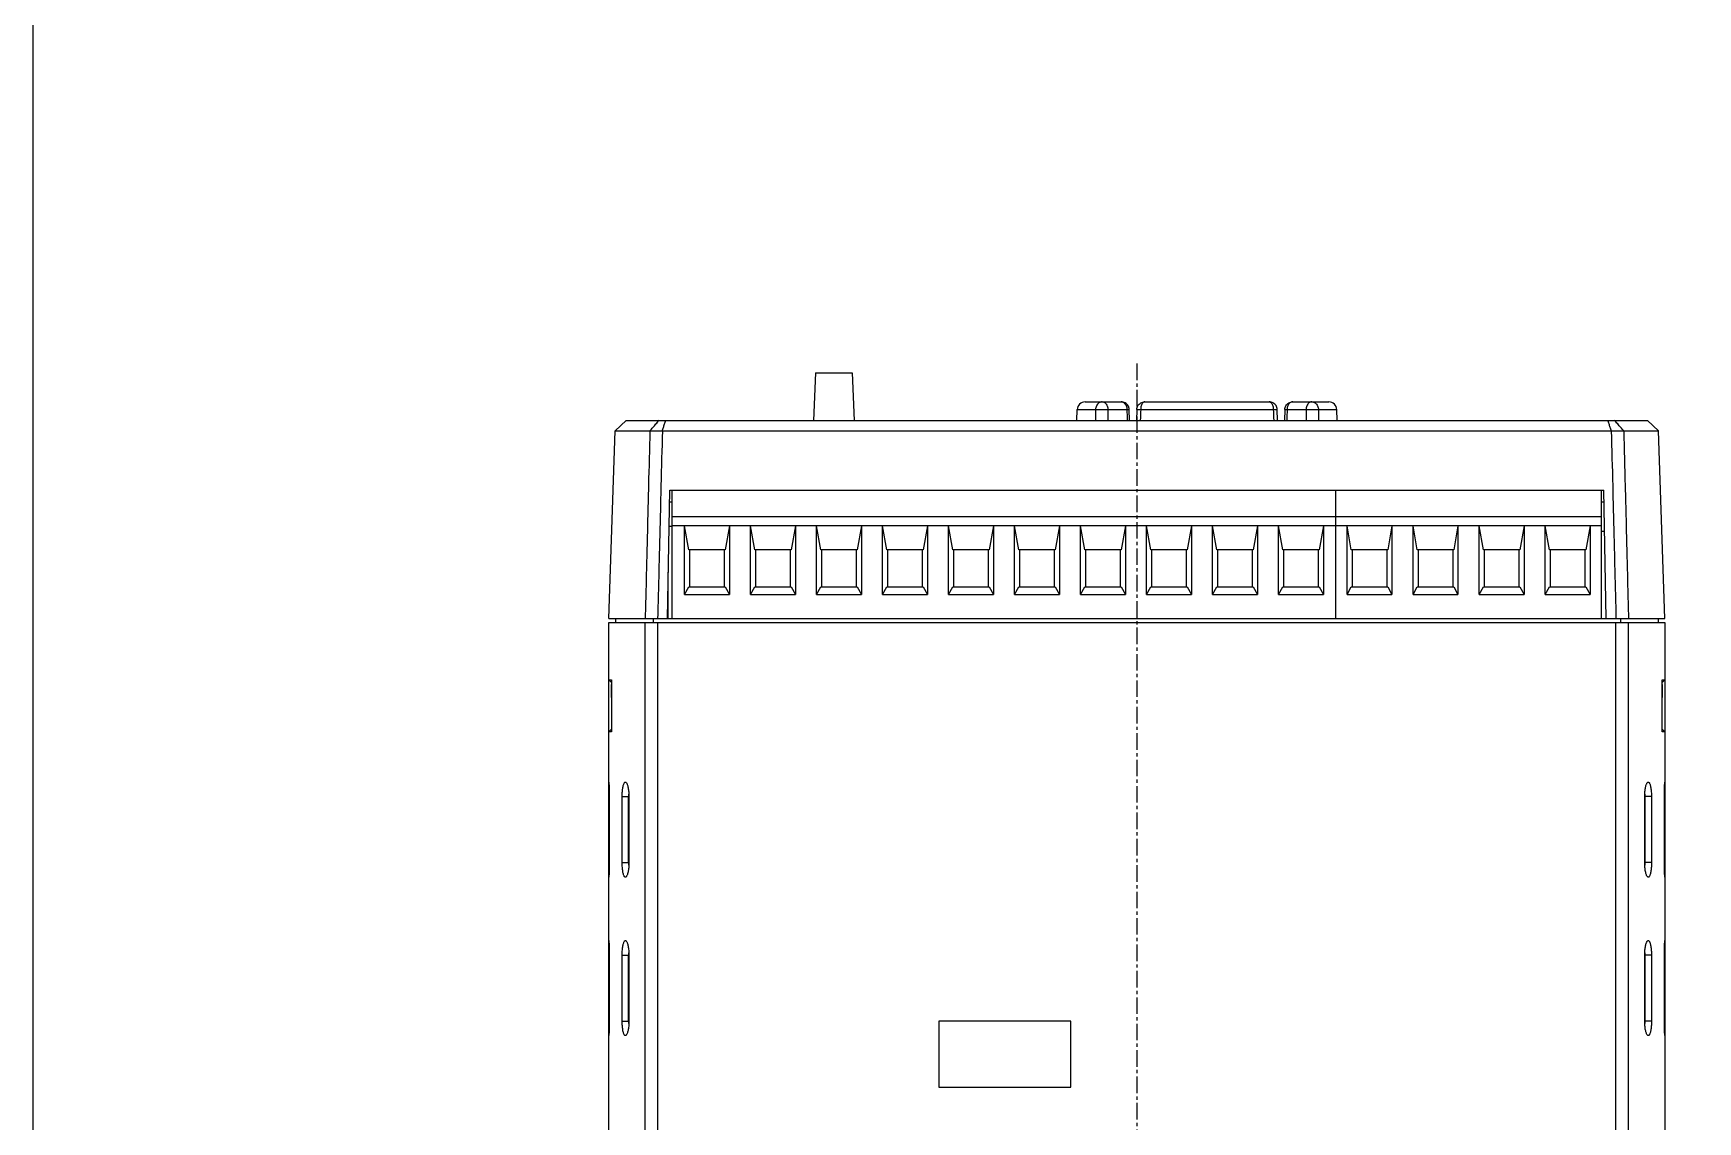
# Model space of a CAD drawing. Header units: millimetres. Extents: x 77 to 917, y 105 to 1108.
# Drawn here: x 77.4 to 203.5, y 510.6 to 593.1 of the extents above; entities that cross this region are included whole.
import ezdxf

# ---------------------------------------------------------------- set-up
doc = ezdxf.new("R2010")
doc.units = ezdxf.units.MM
doc.linetypes.add('CENTER', pattern=[2, 1.25, -0.25, 0.25, -0.25])
doc.layers.add('도면층1', color=7, linetype='Continuous')

msp = doc.modelspace()

# ---------------------------------------------------------------- linework, layer by layer
at = {"color": 7, "linetype": 'Continuous'}
for p, q in [((136.614, 567.345), (136.479, 563.745)), ((136.614, 567.345), (139.414, 567.345)), ((139.414, 567.345), (139.549, 563.745)), ((157.053, 565.145), (159.787, 565.145)), ((161.564, 565.145), (170.996, 565.145)), ((172.772, 565.145), (175.507, 565.145)), ((122.288, 563.745), (121.46, 562.946)), ((122.288, 563.745), (199.64, 563.745)), ((156.431, 563.745), (156.453, 564.561)), ((156.453, 564.561), (157.833, 564.561)), ((158.773, 564.561), (160.211, 564.561)), ((160.413, 563.745), (160.387, 564.565)), ((160.964, 564.571), (160.929, 563.745)), ((161.257, 564.561), (171.302, 564.561)), ((171.63, 563.745), (171.595, 564.571)), ((172.172, 564.565), (172.146, 563.745)), ((172.348, 564.561), (173.786, 564.561)), ((174.726, 564.561), (176.106, 564.561)), ((176.128, 563.745), (176.106, 564.561)), ((199.64, 563.745), (200.468, 562.946)), ((120.964, 548.745), (121.46, 562.946)), ((121.46, 562.946), (124.077, 562.946)), ((124.077, 562.953), (125.023, 562.953)), ((125.023, 562.946), (196.905, 562.946)), ((196.905, 562.953), (197.851, 562.953)), ((197.851, 562.946), (200.468, 562.946)), ((200.964, 548.745), (200.468, 562.946)), ((125.415, 548.745), (125.585, 558.445)), ((125.777, 557.545), (125.569, 557.545)), ((125.585, 558.445), (196.344, 558.445)), ((125.777, 548.745), (125.777, 558.445)), ((176.027, 548.745), (176.027, 558.445)), ((176.029, 548.745), (176.029, 558.445)), ((196.154, 548.745), (196.154, 558.445)), ((196.359, 557.545), (196.154, 557.545)), ((196.513, 548.745), (196.344, 558.445)), ((176.027, 556.445), (125.777, 556.445)), ((196.154, 556.445), (176.029, 556.445)), ((125.777, 555.695), (125.537, 555.695)), ((176.027, 555.745), (125.777, 555.745)), ((126.702, 550.545), (126.702, 555.745)), ((127.022, 553.945), (126.702, 555.745)), ((130.102, 555.745), (129.782, 553.945)), ((130.102, 555.745), (130.102, 550.545)), ((131.702, 550.545), (131.702, 555.745)), ((132.022, 553.945), (131.702, 555.745)), ((135.102, 555.745), (134.782, 553.945)), ((135.102, 555.745), (135.102, 550.545)), ((136.702, 550.545), (136.702, 555.745)), ((137.022, 553.945), (136.702, 555.745)), ((140.102, 555.745), (139.782, 553.945)), ((140.102, 555.745), (140.102, 550.545)), ((141.702, 550.545), (141.702, 555.745)), ((142.022, 553.945), (141.702, 555.745)), ((145.102, 555.745), (144.782, 553.945)), ((145.102, 555.745), (145.102, 550.545)), ((146.702, 550.545), (146.702, 555.745)), ((147.022, 553.945), (146.702, 555.745)), ((150.102, 555.745), (149.782, 553.945)), ((150.102, 555.745), (150.102, 550.545)), ((151.702, 550.545), (151.702, 555.745)), ((152.022, 553.945), (151.702, 555.745)), ((155.102, 555.745), (154.782, 553.945)), ((155.102, 555.745), (155.102, 550.545)), ((156.702, 550.545), (156.702, 555.745)), ((157.022, 553.945), (156.702, 555.745)), ((160.102, 555.745), (159.782, 553.945)), ((160.102, 555.745), (160.102, 550.545)), ((161.702, 550.545), (161.702, 555.745)), ((162.022, 553.945), (161.702, 555.745)), ((165.102, 555.745), (164.782, 553.945)), ((165.102, 555.745), (165.102, 550.545)), ((166.702, 550.545), (166.702, 555.745)), ((167.022, 553.945), (166.702, 555.745)), ((170.102, 555.745), (169.782, 553.945)), ((170.102, 555.745), (170.102, 550.545)), ((171.702, 550.545), (171.702, 555.745)), ((172.022, 553.945), (171.702, 555.745)), ((175.102, 555.745), (174.782, 553.945)), ((175.102, 555.745), (175.102, 550.545)), ((196.154, 555.745), (176.029, 555.745)), ((176.892, 550.545), (176.892, 555.745)), ((177.212, 553.945), (176.892, 555.745)), ((180.292, 555.745), (179.972, 553.945)), ((180.292, 555.745), (180.292, 550.545)), ((181.892, 550.545), (181.892, 555.745)), ((182.212, 553.945), (181.892, 555.745)), ((185.292, 555.745), (184.972, 553.945)), ((185.292, 555.745), (185.292, 550.545)), ((186.892, 550.545), (186.892, 555.745)), ((187.212, 553.945), (186.892, 555.745)), ((190.292, 555.745), (189.972, 553.945)), ((190.292, 555.745), (190.292, 550.545)), ((191.892, 550.545), (191.892, 555.745)), ((192.212, 553.945), (191.892, 555.745)), ((195.292, 555.745), (194.972, 553.945)), ((195.292, 555.745), (195.292, 550.545)), ((196.154, 555.345), (196.398, 555.345)), ((129.782, 553.945), (127.022, 553.945)), ((127.102, 551.145), (127.102, 553.945)), ((129.702, 553.945), (129.702, 551.145)), ((134.782, 553.945), (132.022, 553.945)), ((132.102, 551.145), (132.102, 553.945)), ((134.702, 553.945), (134.702, 551.145)), ((139.782, 553.945), (137.022, 553.945)), ((137.102, 551.145), (137.102, 553.945)), ((139.702, 553.945), (139.702, 551.145)), ((144.782, 553.945), (142.022, 553.945)), ((142.102, 551.145), (142.102, 553.945)), ((144.702, 553.945), (144.702, 551.145)), ((149.782, 553.945), (147.022, 553.945)), ((147.102, 551.145), (147.102, 553.945)), ((149.702, 553.945), (149.702, 551.145)), ((154.782, 553.945), (152.022, 553.945)), ((152.102, 551.145), (152.102, 553.945)), ((154.702, 553.945), (154.702, 551.145)), ((159.782, 553.945), (157.022, 553.945)), ((157.102, 551.145), (157.102, 553.945)), ((159.702, 553.945), (159.702, 551.145)), ((164.782, 553.945), (162.022, 553.945)), ((162.102, 551.145), (162.102, 553.945)), ((164.702, 553.945), (164.702, 551.145)), ((169.782, 553.945), (167.022, 553.945)), ((167.102, 551.145), (167.102, 553.945)), ((169.702, 553.945), (169.702, 551.145)), ((174.782, 553.945), (172.022, 553.945)), ((172.102, 551.145), (172.102, 553.945)), ((174.702, 553.945), (174.702, 551.145)), ((179.972, 553.945), (177.212, 553.945)), ((177.292, 551.145), (177.292, 553.945)), ((179.892, 553.945), (179.892, 551.145)), ((184.972, 553.945), (182.212, 553.945)), ((182.292, 551.145), (182.292, 553.945)), ((184.892, 553.945), (184.892, 551.145)), ((189.972, 553.945), (187.212, 553.945)), ((187.292, 551.145), (187.292, 553.945)), ((189.892, 553.945), (189.892, 551.145)), ((194.972, 553.945), (192.212, 553.945)), ((192.292, 551.145), (192.292, 553.945)), ((194.892, 553.945), (194.892, 551.145)), ((125.477, 548.745), (125.477, 552.254)), ((126.702, 550.545), (127.022, 551.145)), ((127.022, 551.145), (129.782, 551.145)), ((129.782, 551.145), (130.102, 550.545)), ((131.702, 550.545), (132.022, 551.145)), ((132.022, 551.145), (134.782, 551.145)), ((134.782, 551.145), (135.102, 550.545)), ((136.702, 550.545), (137.022, 551.145)), ((137.022, 551.145), (139.782, 551.145)), ((139.782, 551.145), (140.102, 550.545)), ((141.702, 550.545), (142.022, 551.145)), ((142.022, 551.145), (144.782, 551.145)), ((144.782, 551.145), (145.102, 550.545)), ((146.702, 550.545), (147.022, 551.145)), ((147.022, 551.145), (149.782, 551.145)), ((149.782, 551.145), (150.102, 550.545)), ((151.702, 550.545), (152.022, 551.145)), ((152.022, 551.145), (154.782, 551.145)), ((154.782, 551.145), (155.102, 550.545)), ((156.702, 550.545), (157.022, 551.145)), ((157.022, 551.145), (159.782, 551.145)), ((159.782, 551.145), (160.102, 550.545)), ((161.702, 550.545), (162.022, 551.145)), ((162.022, 551.145), (164.782, 551.145)), ((164.782, 551.145), (165.102, 550.545)), ((166.702, 550.545), (167.022, 551.145)), ((167.022, 551.145), (169.782, 551.145)), ((169.782, 551.145), (170.102, 550.545)), ((171.702, 550.545), (172.022, 551.145)), ((172.022, 551.145), (174.782, 551.145)), ((174.782, 551.145), (175.102, 550.545)), ((176.892, 550.545), (177.212, 551.145)), ((177.212, 551.145), (179.972, 551.145)), ((179.972, 551.145), (180.292, 550.545)), ((181.892, 550.545), (182.212, 551.145)), ((182.212, 551.145), (184.972, 551.145)), ((184.972, 551.145), (185.292, 550.545)), ((186.892, 550.545), (187.212, 551.145)), ((187.212, 551.145), (189.972, 551.145)), ((189.972, 551.145), (190.292, 550.545)), ((191.892, 550.545), (192.212, 551.145)), ((192.212, 551.145), (194.972, 551.145)), ((194.972, 551.145), (195.292, 550.545)), ((126.702, 550.545), (130.102, 550.545)), ((131.702, 550.545), (135.102, 550.545)), ((136.702, 550.545), (140.102, 550.545)), ((141.702, 550.545), (145.102, 550.545)), ((146.702, 550.545), (150.102, 550.545)), ((151.702, 550.545), (155.102, 550.545)), ((156.702, 550.545), (160.102, 550.545)), ((161.702, 550.545), (165.102, 550.545)), ((166.702, 550.545), (170.102, 550.545)), ((171.702, 550.545), (175.102, 550.545)), ((176.892, 550.545), (180.292, 550.545)), ((181.892, 550.545), (185.292, 550.545)), ((186.892, 550.545), (190.292, 550.545)), ((191.892, 550.545), (195.292, 550.545)), ((120.964, 548.745), (176.027, 548.745)), ((120.964, 548.445), (200.964, 548.445)), ((120.964, 463.745), (120.964, 548.445)), ((121.464, 548.745), (121.464, 548.445)), ((123.725, 494.014), (123.725, 548.445)), ((124.316, 548.745), (124.316, 548.445)), ((124.67, 493.837), (124.67, 548.445)), ((176.029, 548.745), (200.964, 548.745)), ((197.258, 493.837), (197.258, 548.445)), ((197.613, 548.745), (197.613, 548.445)), ((198.203, 494.014), (198.203, 548.445)), ((200.464, 548.745), (200.464, 548.445)), ((200.964, 548.445), (200.964, 463.745)), ((120.964, 544.095), (121.166, 544.096)), ((120.964, 544.095), (121.166, 543.894)), ((121.164, 542.745), (121.164, 543.745)), ((121.166, 544.095), (121.166, 540.145)), ((200.762, 544.096), (200.964, 544.095)), ((200.964, 544.095), (200.762, 543.894)), ((200.762, 540.145), (200.762, 544.095)), ((200.764, 543.745), (200.764, 542.745)), ((120.964, 540.145), (121.166, 540.347)), ((121.166, 540.145), (120.964, 540.145)), ((200.964, 540.145), (200.762, 540.347)), ((200.964, 540.145), (200.762, 540.145)), ((120.964, 536.345), (120.965, 536.346)), ((200.963, 536.346), (200.964, 536.345)), ((120.964, 535.245), (121.001, 535.245)), ((121.001, 535.245), (121.001, 530.245)), ((121.981, 530.245), (121.981, 535.245)), ((121.981, 535.245), (122.492, 535.245)), ((122.471, 530.245), (122.471, 535.245)), ((122.492, 535.245), (122.492, 530.245)), ((199.947, 535.245), (199.436, 535.245)), ((199.436, 530.245), (199.436, 535.245)), ((199.457, 535.245), (199.457, 530.245)), ((199.947, 535.245), (199.947, 530.245)), ((200.964, 535.245), (200.927, 535.245)), ((200.927, 530.245), (200.927, 535.245)), ((120.964, 530.245), (121.001, 530.245)), ((121.981, 530.245), (122.492, 530.245)), ((199.947, 530.245), (199.436, 530.245)), ((200.964, 530.245), (200.927, 530.245)), ((120.965, 529.145), (120.964, 529.146)), ((200.964, 529.146), (200.963, 529.145)), ((120.964, 524.345), (120.965, 524.346)), ((120.964, 523.245), (121.001, 523.245)), ((121.001, 523.245), (121.001, 518.245)), ((121.981, 518.245), (121.981, 523.245)), ((121.981, 523.245), (122.492, 523.245)), ((122.471, 518.245), (122.471, 523.245)), ((122.492, 523.245), (122.492, 518.245)), ((199.436, 518.245), (199.436, 523.245)), ((199.947, 523.245), (199.436, 523.245)), ((199.457, 523.245), (199.457, 518.245)), ((199.947, 523.245), (199.947, 518.245)), ((200.927, 518.245), (200.927, 523.245)), ((200.964, 523.245), (200.927, 523.245)), ((200.963, 524.346), (200.964, 524.345)), ((120.964, 518.245), (121.001, 518.245)), ((121.981, 518.245), (122.492, 518.245)), ((145.964, 518.245), (145.964, 513.245)), ((155.964, 518.245), (145.964, 518.245)), ((155.964, 513.245), (155.964, 518.245)), ((199.947, 518.245), (199.436, 518.245)), ((200.964, 518.245), (200.927, 518.245)), ((120.965, 517.145), (120.964, 517.146)), ((200.964, 517.146), (200.963, 517.145)), ((145.964, 513.245), (155.964, 513.245))]:
    msp.add_line(p, q, dxfattribs=at)
msp.add_lwpolyline([(77.374, 1009.23), (917.29, 1009.23), (917.29, 428.192), (77.374, 428.192)], close=True)
for centre, start, end in [((157.053, 564.545), 90, 178.5), ((175.507, 564.545), 1.5, 90)]:
    msp.add_arc(centre, 0.6, start, end, dxfattribs=at)
for points, knots in [([(158.349, 565.145), (158.304, 565.145), (158.211, 565.131), (158.084, 565.068), (157.976, 564.97), (157.896, 564.845), (157.847, 564.706), (157.835, 564.609), (157.833, 564.561)], [0, 0, 0, 0, 0.13624454, 0.27555328, 0.42026591, 0.56889954, 0.71616687, 0.85939691, 0.85939691, 0.85939691, 0.85939691]), ([(158.349, 565.145), (158.387, 565.145), (158.465, 565.13), (158.57, 565.066), (158.658, 564.967), (158.723, 564.843), (158.762, 564.705), (158.772, 564.609), (158.773, 564.561)], [0, 0, 0, 0, 0.11270879, 0.23244124, 0.36365203, 0.50496935, 0.64955037, 0.7924155, 0.7924155, 0.7924155, 0.7924155]), ([(159.787, 565.145), (159.824, 565.145), (159.9, 565.131), (160.003, 565.07), (160.09, 564.975), (160.157, 564.853), (160.2, 564.712), (160.21, 564.612), (160.211, 564.561)], [0, 0, 0, 0, 0.10995726, 0.22654436, 0.35372959, 0.49240683, 0.64012653, 0.79246253, 0.79246253, 0.79246253, 0.79246253]), ([(160.387, 564.565), (160.385, 564.616), (160.369, 564.718), (160.306, 564.86), (160.209, 564.981), (160.085, 565.074), (159.941, 565.132), (159.838, 565.145), (159.787, 565.145)], [0, 0, 0, 0, 0.15361284, 0.30706417, 0.46046817, 0.6137678, 0.76720805, 0.92080542, 0.92080542, 0.92080542, 0.92080542]), ([(160.964, 564.571), (160.966, 564.622), (160.984, 564.723), (161.047, 564.863), (161.144, 564.983), (161.268, 565.075), (161.411, 565.132), (161.513, 565.145), (161.564, 565.145)], [0, 0, 0, 0, 0.15252293, 0.30494675, 0.45734737, 0.60968184, 0.7621025, 0.91461845, 0.91461845, 0.91461845, 0.91461845]), ([(161.564, 565.145), (161.536, 565.145), (161.476, 565.128), (161.401, 565.062), (161.339, 564.963), (161.293, 564.84), (161.265, 564.703), (161.258, 564.609), (161.257, 564.561)], [0, 0, 0, 0, 0.08272935, 0.17898362, 0.29513335, 0.42873384, 0.57057733, 0.71307656, 0.71307656, 0.71307656, 0.71307656]), ([(170.996, 565.145), (171.023, 565.145), (171.083, 565.128), (171.159, 565.062), (171.221, 564.963), (171.267, 564.84), (171.295, 564.703), (171.302, 564.609), (171.302, 564.561)], [0, 0, 0, 0, 0.08272981, 0.17898447, 0.29513429, 0.42873459, 0.57057774, 0.71307655, 0.71307655, 0.71307655, 0.71307655]), ([(171.595, 564.571), (171.593, 564.622), (171.576, 564.723), (171.512, 564.863), (171.415, 564.983), (171.292, 565.075), (171.149, 565.132), (171.047, 565.145), (170.996, 565.145)], [0, 0, 0, 0, 0.15252289, 0.30494672, 0.45734734, 0.60968183, 0.76210249, 0.91461845, 0.91461845, 0.91461845, 0.91461845]), ([(172.172, 564.565), (172.174, 564.616), (172.191, 564.718), (172.253, 564.86), (172.35, 564.981), (172.474, 565.074), (172.618, 565.132), (172.721, 565.145), (172.772, 565.145)], [0, 0, 0, 0, 0.15361297, 0.30706427, 0.46046824, 0.61376785, 0.76720807, 0.92080542, 0.92080542, 0.92080542, 0.92080542]), ([(172.772, 565.145), (172.735, 565.145), (172.659, 565.131), (172.556, 565.07), (172.469, 564.975), (172.402, 564.853), (172.36, 564.712), (172.349, 564.612), (172.348, 564.561)], [0, 0, 0, 0, 0.10995731, 0.22654427, 0.35372959, 0.4924069, 0.64012641, 0.79246253, 0.79246253, 0.79246253, 0.79246253]), ([(174.21, 565.145), (174.173, 565.145), (174.095, 565.13), (173.989, 565.066), (173.902, 564.967), (173.837, 564.843), (173.797, 564.705), (173.787, 564.609), (173.786, 564.561)], [0, 0, 0, 0, 0.11270935, 0.23244214, 0.36365291, 0.50497, 0.64955074, 0.79241549, 0.79241549, 0.79241549, 0.79241549]), ([(174.21, 565.145), (174.256, 565.145), (174.348, 565.131), (174.475, 565.068), (174.583, 564.97), (174.664, 564.845), (174.713, 564.706), (174.725, 564.609), (174.726, 564.561)], [0, 0, 0, 0, 0.1362438, 0.27555215, 0.4202648, 0.56889873, 0.71616644, 0.85939692, 0.85939692, 0.85939692, 0.85939692]), ([(124.077, 562.946), (124.153, 563.034), (124.31, 563.208), (124.541, 563.476), (124.697, 563.655), (124.776, 563.746)], [0, 0, 0, 0, 0.3490639, 0.7014655, 1.0622697, 1.0622697, 1.0622697, 1.0622697]), ([(125.023, 562.946), (125.053, 563.032), (125.099, 563.212), (125.197, 563.475), (125.258, 563.655), (125.289, 563.745)], [0, 0, 0, 0, 0.27394866, 0.55540189, 0.8427571, 0.8427571, 0.8427571, 0.8427571]), ([(157.833, 564.561), (157.865, 564.563), (157.939, 564.566), (158.061, 564.57), (158.201, 564.571), (158.352, 564.571), (158.503, 564.569), (158.643, 564.566), (158.732, 564.563), (158.773, 564.561)], [0, 0, 0, 0, 0.09629911, 0.22064673, 0.36477543, 0.51902036, 0.67305686, 0.81654017, 0.93994838, 0.93994838, 0.93994838, 0.93994838]), ([(160.211, 564.561), (160.242, 564.562), (160.302, 564.567), (160.334, 564.558), (160.392, 564.57), (160.387, 564.565)], [0, 0, 0, 0, 0.09189576, 0.15154966, 0.17546559, 0.17546559, 0.17546559, 0.17546559]), ([(160.964, 564.571), (160.969, 564.575), (160.998, 564.565), (161.052, 564.572), (161.145, 564.564), (161.216, 564.563), (161.257, 564.561)], [0, 0, 0, 0, 0.01929018, 0.07755288, 0.17086862, 0.29305515, 0.29305515, 0.29305515, 0.29305515]), ([(171.302, 564.561), (171.343, 564.563), (171.414, 564.564), (171.507, 564.572), (171.561, 564.565), (171.59, 564.575), (171.595, 564.571)], [0, 0, 0, 0, 0.1221673, 0.21549198, 0.27375938, 0.2930552, 0.2930552, 0.2930552, 0.2930552]), ([(172.173, 564.565), (172.167, 564.57), (172.225, 564.558), (172.257, 564.567), (172.317, 564.562), (172.348, 564.561)], [0, 0, 0, 0, 0.02390993, 0.08355492, 0.17546587, 0.17546587, 0.17546587, 0.17546587]), ([(173.786, 564.561), (173.827, 564.563), (173.916, 564.566), (174.056, 564.569), (174.207, 564.571), (174.358, 564.571), (174.499, 564.57), (174.62, 564.566), (174.694, 564.563), (174.726, 564.561)], [0, 0, 0, 0, 0.1233847, 0.26687139, 0.42090585, 0.57515141, 0.71928332, 0.84362951, 0.93994839, 0.93994839, 0.93994839, 0.93994839]), ([(196.905, 562.946), (196.875, 563.032), (196.83, 563.212), (196.731, 563.475), (196.67, 563.655), (196.639, 563.745)], [0, 0, 0, 0, 0.27394422, 0.5553975, 0.8427571, 0.8427571, 0.8427571, 0.8427571]), ([(197.851, 562.946), (197.775, 563.034), (197.619, 563.208), (197.388, 563.476), (197.231, 563.655), (197.152, 563.746)], [0, 0, 0, 0, 0.3490693, 0.7014708, 1.0622697, 1.0622697, 1.0622697, 1.0622697]), ([(124.077, 562.946), (124.043, 561.563), (123.966, 558.479), (123.849, 553.745), (123.766, 550.395), (123.725, 548.745)], [0, 0, 0, 0, 4.1511625, 9.2539368, 14.2048392, 14.2048392, 14.2048392, 14.2048392]), ([(125.023, 562.946), (124.989, 561.563), (124.912, 558.479), (124.794, 553.745), (124.71, 550.395), (124.669, 548.745)], [0, 0, 0, 0, 4.1511797, 9.253975, 14.2048977, 14.2048977, 14.2048977, 14.2048977]), ([(196.905, 562.946), (196.94, 561.557), (197.017, 558.467), (197.135, 553.733), (197.218, 550.389), (197.259, 548.745)], [0, 0, 0, 0, 4.1694346, 9.2722299, 14.2048977, 14.2048977, 14.2048977, 14.2048977]), ([(197.851, 562.946), (197.886, 561.557), (197.963, 558.467), (198.08, 553.733), (198.162, 550.389), (198.203, 548.745)], [0, 0, 0, 0, 4.1694174, 9.2721917, 14.2048392, 14.2048392, 14.2048392, 14.2048392]), ([(120.965, 536.346), (120.975, 536.349), (120.964, 536.27), (120.988, 536.201), (120.986, 536.006), (120.997, 535.789), (121, 535.524), (121.001, 535.342), (121.001, 535.245)], [0, 0, 0, 0, 0.031311, 0.1348891, 0.3150879, 0.5531105, 0.8119372, 1.1014894, 1.1014894, 1.1014894, 1.1014894]), ([(121.981, 535.245), (121.981, 535.282), (121.982, 535.356), (121.986, 535.486), (121.995, 535.634), (122.011, 535.795), (122.033, 535.942), (122.059, 536.071), (122.09, 536.178), (122.124, 536.259), (122.16, 536.315), (122.197, 536.343), (122.227, 536.347), (122.249, 536.341), (122.267, 536.33), (122.278, 536.321), (122.283, 536.316)], [0, 0, 0, 0, 0.110231, 0.2210327, 0.39107, 0.5544908, 0.7053919, 0.8384591, 0.9493931, 1.0369968, 1.1019949, 1.1489654, 1.1693236, 1.19024, 1.2137803, 1.2340968, 1.2340968, 1.2340968, 1.2340968]), ([(122.283, 536.316), (122.285, 536.314), (122.303, 536.295), (122.334, 536.246), (122.372, 536.16), (122.406, 536.048), (122.436, 535.915), (122.46, 535.765), (122.485, 535.547), (122.492, 535.372), (122.492, 535.252), (122.492, 535.245)], [0, 0, 0, 0, 0.0073923, 0.0784258, 0.1726738, 0.2902342, 0.428052, 0.5818282, 0.7458836, 1.0847781, 1.1058491, 1.1058491, 1.1058491, 1.1058491]), ([(199.436, 535.245), (199.436, 535.283), (199.437, 535.357), (199.442, 535.489), (199.453, 535.637), (199.472, 535.798), (199.498, 535.945), (199.529, 536.074), (199.564, 536.18), (199.601, 536.259), (199.63, 536.301), (199.645, 536.316)], [0, 0, 0, 0, 0.1117664, 0.2240293, 0.3943484, 0.557979, 0.7091572, 0.8427206, 0.9544639, 1.0431217, 1.1058159, 1.1058159, 1.1058159, 1.1058159]), ([(199.645, 536.316), (199.646, 536.317), (199.658, 536.328), (199.679, 536.343), (199.709, 536.347), (199.73, 536.341), (199.75, 536.329), (199.779, 536.3), (199.812, 536.245), (199.845, 536.157), (199.875, 536.045), (199.901, 535.911), (199.921, 535.761), (199.941, 535.543), (199.947, 535.37), (199.947, 535.252), (199.947, 535.245)], [0, 0, 0, 0, 0.0034553, 0.0512388, 0.0716835, 0.0924297, 0.115605, 0.1428178, 0.2128354, 0.3062777, 0.4233892, 0.5609974, 0.7146017, 0.8783672, 1.2158842, 1.234196, 1.234196, 1.234196, 1.234196]), ([(200.927, 535.245), (200.927, 535.339), (200.928, 535.523), (200.932, 535.791), (200.942, 536.012), (200.942, 536.206), (200.962, 536.27), (200.955, 536.35), (200.964, 536.346)], [0, 0, 0, 0, 0.2802011, 0.5548335, 0.7949343, 0.9709091, 1.0713056, 1.1014298, 1.1014298, 1.1014298, 1.1014298]), ([(199.447, 535.424), (199.454, 535.368), (199.457, 535.308), (199.457, 535.249), (199.457, 535.245)], [0, 0, 0, 0, 0.16915864, 0.1791469, 0.1791469, 0.1791469, 0.1791469]), ([(121.001, 530.245), (121.001, 530.152), (121, 529.968), (120.996, 529.699), (120.986, 529.479), (120.986, 529.284), (120.966, 529.22), (120.973, 529.141), (120.964, 529.145)], [0, 0, 0, 0, 0.2805643, 0.5553686, 0.79544, 0.971374, 1.071376, 1.1014343, 1.1014343, 1.1014343, 1.1014343]), ([(122.283, 529.175), (122.282, 529.174), (122.27, 529.162), (122.25, 529.148), (122.219, 529.144), (122.198, 529.15), (122.178, 529.162), (122.149, 529.191), (122.117, 529.246), (122.083, 529.334), (122.053, 529.446), (122.027, 529.58), (122.007, 529.73), (121.988, 529.947), (121.982, 530.121), (121.981, 530.239), (121.981, 530.245)], [0, 0, 0, 0, 0.0034553, 0.0512388, 0.0716835, 0.0924297, 0.115605, 0.1428178, 0.2128354, 0.3062777, 0.4233892, 0.5609974, 0.7146017, 0.8783672, 1.2158842, 1.234196, 1.234196, 1.234196, 1.234196]), ([(122.492, 530.245), (122.492, 530.208), (122.492, 530.134), (122.486, 530.002), (122.475, 529.854), (122.456, 529.693), (122.43, 529.546), (122.399, 529.417), (122.364, 529.311), (122.327, 529.232), (122.298, 529.19), (122.283, 529.175)], [0, 0, 0, 0, 0.1117664, 0.2240293, 0.3943484, 0.557979, 0.7091572, 0.8427206, 0.9544639, 1.0431217, 1.1058159, 1.1058159, 1.1058159, 1.1058159]), ([(122.481, 530.067), (122.475, 530.123), (122.471, 530.182), (122.471, 530.242), (122.471, 530.245)], [0, 0, 0, 0, 0.16915864, 0.1791469, 0.1791469, 0.1791469, 0.1791469]), ([(199.645, 529.175), (199.643, 529.177), (199.625, 529.196), (199.594, 529.245), (199.556, 529.331), (199.522, 529.443), (199.492, 529.576), (199.468, 529.726), (199.444, 529.944), (199.436, 530.118), (199.436, 530.238), (199.436, 530.245)], [0, 0, 0, 0, 0.0073923, 0.0784258, 0.1726738, 0.2902342, 0.428052, 0.5818282, 0.7458836, 1.0847781, 1.1058491, 1.1058491, 1.1058491, 1.1058491]), ([(199.947, 530.245), (199.947, 530.209), (199.946, 530.135), (199.942, 530.005), (199.933, 529.857), (199.917, 529.696), (199.896, 529.549), (199.869, 529.419), (199.839, 529.313), (199.804, 529.232), (199.768, 529.176), (199.731, 529.148), (199.701, 529.144), (199.68, 529.149), (199.661, 529.161), (199.65, 529.17), (199.645, 529.175)], [0, 0, 0, 0, 0.110231, 0.2210327, 0.39107, 0.5544908, 0.7053919, 0.8384591, 0.9493931, 1.0369968, 1.1019949, 1.1489654, 1.1693236, 1.19024, 1.2137803, 1.2340968, 1.2340968, 1.2340968, 1.2340968]), ([(200.963, 529.145), (200.953, 529.142), (200.965, 529.221), (200.94, 529.291), (200.943, 529.485), (200.932, 529.702), (200.928, 529.967), (200.927, 530.149), (200.927, 530.245)], [0, 0, 0, 0, 0.031425, 0.1353331, 0.315744, 0.5532447, 0.8121415, 1.1014863, 1.1014863, 1.1014863, 1.1014863]), ([(120.965, 524.346), (120.975, 524.349), (120.964, 524.27), (120.988, 524.201), (120.986, 524.006), (120.997, 523.789), (121, 523.524), (121.001, 523.342), (121.001, 523.245)], [0, 0, 0, 0, 0.031311, 0.1348891, 0.3150879, 0.5531105, 0.8119372, 1.1014894, 1.1014894, 1.1014894, 1.1014894]), ([(121.981, 523.245), (121.981, 523.282), (121.982, 523.356), (121.986, 523.486), (121.995, 523.634), (122.011, 523.795), (122.033, 523.942), (122.059, 524.071), (122.09, 524.178), (122.124, 524.259), (122.16, 524.315), (122.197, 524.343), (122.227, 524.347), (122.249, 524.341), (122.267, 524.33), (122.278, 524.321), (122.283, 524.316)], [0, 0, 0, 0, 0.110231, 0.2210327, 0.39107, 0.5544908, 0.7053919, 0.8384591, 0.9493931, 1.0369968, 1.1019949, 1.1489654, 1.1693236, 1.19024, 1.2137803, 1.2340968, 1.2340968, 1.2340968, 1.2340968]), ([(122.283, 524.316), (122.285, 524.314), (122.303, 524.295), (122.334, 524.246), (122.372, 524.16), (122.406, 524.048), (122.436, 523.915), (122.46, 523.765), (122.485, 523.547), (122.492, 523.372), (122.492, 523.252), (122.492, 523.245)], [0, 0, 0, 0, 0.0073923, 0.0784258, 0.1726738, 0.2902342, 0.428052, 0.5818282, 0.7458836, 1.0847781, 1.1058491, 1.1058491, 1.1058491, 1.1058491]), ([(199.436, 523.245), (199.436, 523.283), (199.437, 523.357), (199.442, 523.489), (199.453, 523.637), (199.472, 523.798), (199.498, 523.945), (199.529, 524.074), (199.564, 524.18), (199.601, 524.259), (199.63, 524.301), (199.645, 524.316)], [0, 0, 0, 0, 0.1117664, 0.2240293, 0.3943484, 0.557979, 0.7091572, 0.8427206, 0.9544639, 1.0431217, 1.1058159, 1.1058159, 1.1058159, 1.1058159]), ([(199.447, 523.424), (199.454, 523.368), (199.457, 523.308), (199.457, 523.249), (199.457, 523.245)], [0, 0, 0, 0, 0.16915864, 0.1791469, 0.1791469, 0.1791469, 0.1791469]), ([(199.645, 524.316), (199.646, 524.317), (199.658, 524.328), (199.679, 524.343), (199.709, 524.347), (199.73, 524.341), (199.75, 524.329), (199.779, 524.3), (199.812, 524.245), (199.845, 524.157), (199.875, 524.045), (199.901, 523.911), (199.921, 523.761), (199.941, 523.543), (199.947, 523.37), (199.947, 523.252), (199.947, 523.245)], [0, 0, 0, 0, 0.0034553, 0.0512388, 0.0716835, 0.0924297, 0.115605, 0.1428178, 0.2128354, 0.3062777, 0.4233892, 0.5609974, 0.7146017, 0.8783672, 1.2158842, 1.234196, 1.234196, 1.234196, 1.234196]), ([(200.927, 523.245), (200.927, 523.339), (200.928, 523.523), (200.932, 523.791), (200.942, 524.012), (200.942, 524.206), (200.962, 524.27), (200.955, 524.35), (200.964, 524.346)], [0, 0, 0, 0, 0.2802011, 0.5548335, 0.7949343, 0.9709091, 1.0713056, 1.1014298, 1.1014298, 1.1014298, 1.1014298]), ([(121.001, 518.245), (121.001, 518.152), (121, 517.968), (120.996, 517.699), (120.986, 517.479), (120.986, 517.284), (120.966, 517.22), (120.973, 517.141), (120.964, 517.145)], [0, 0, 0, 0, 0.2805643, 0.5553686, 0.79544, 0.971374, 1.071376, 1.1014343, 1.1014343, 1.1014343, 1.1014343]), ([(122.283, 517.175), (122.282, 517.174), (122.27, 517.162), (122.25, 517.148), (122.219, 517.144), (122.198, 517.15), (122.178, 517.162), (122.149, 517.191), (122.117, 517.246), (122.083, 517.334), (122.053, 517.446), (122.027, 517.58), (122.007, 517.73), (121.988, 517.947), (121.982, 518.121), (121.981, 518.239), (121.981, 518.245)], [0, 0, 0, 0, 0.0034553, 0.0512388, 0.0716835, 0.0924297, 0.115605, 0.1428178, 0.2128354, 0.3062777, 0.4233892, 0.5609974, 0.7146017, 0.8783672, 1.2158842, 1.234196, 1.234196, 1.234196, 1.234196]), ([(122.492, 518.245), (122.492, 518.208), (122.492, 518.134), (122.486, 518.002), (122.475, 517.854), (122.456, 517.693), (122.43, 517.546), (122.399, 517.417), (122.364, 517.311), (122.327, 517.232), (122.298, 517.19), (122.283, 517.175)], [0, 0, 0, 0, 0.1117664, 0.2240293, 0.3943484, 0.557979, 0.7091572, 0.8427206, 0.9544639, 1.0431217, 1.1058159, 1.1058159, 1.1058159, 1.1058159]), ([(122.481, 518.067), (122.475, 518.123), (122.471, 518.182), (122.471, 518.242), (122.471, 518.245)], [0, 0, 0, 0, 0.16915864, 0.1791469, 0.1791469, 0.1791469, 0.1791469]), ([(199.645, 517.175), (199.643, 517.177), (199.625, 517.196), (199.594, 517.245), (199.556, 517.331), (199.522, 517.443), (199.492, 517.576), (199.468, 517.726), (199.444, 517.944), (199.436, 518.118), (199.436, 518.238), (199.436, 518.245)], [0, 0, 0, 0, 0.0073923, 0.0784258, 0.1726738, 0.2902342, 0.428052, 0.5818282, 0.7458836, 1.0847781, 1.1058491, 1.1058491, 1.1058491, 1.1058491]), ([(199.947, 518.245), (199.947, 518.209), (199.946, 518.135), (199.942, 518.005), (199.933, 517.857), (199.917, 517.696), (199.896, 517.549), (199.869, 517.419), (199.839, 517.313), (199.804, 517.232), (199.768, 517.176), (199.731, 517.148), (199.701, 517.144), (199.68, 517.149), (199.661, 517.161), (199.65, 517.17), (199.645, 517.175)], [0, 0, 0, 0, 0.110231, 0.2210327, 0.39107, 0.5544908, 0.7053919, 0.8384591, 0.9493931, 1.0369968, 1.1019949, 1.1489654, 1.1693236, 1.19024, 1.2137803, 1.2340968, 1.2340968, 1.2340968, 1.2340968]), ([(200.963, 517.145), (200.953, 517.142), (200.965, 517.221), (200.94, 517.291), (200.943, 517.485), (200.932, 517.702), (200.928, 517.967), (200.927, 518.149), (200.927, 518.245)], [0, 0, 0, 0, 0.031425, 0.1353331, 0.315744, 0.5532447, 0.8121415, 1.1014863, 1.1014863, 1.1014863, 1.1014863])]:
    msp.add_open_spline(points, degree=3, knots=knots, dxfattribs=at)
for points in [[(160.3, 564.857), (160.285, 564.882), (160.268, 564.906), (160.249, 564.928)], [(157.833, 564.561), (157.832, 564.289), (157.831, 564.017), (157.83, 563.745)], [(158.773, 564.561), (158.772, 564.289), (158.77, 564.017), (158.769, 563.745)], [(160.211, 564.561), (160.22, 564.289), (160.229, 564.017), (160.237, 563.745)], [(160.362, 564.716), (160.354, 564.744), (160.344, 564.77), (160.332, 564.796)], [(160.99, 564.721), (160.998, 564.748), (161.008, 564.775), (161.02, 564.8)], [(161.257, 564.561), (161.245, 564.289), (161.233, 564.017), (161.221, 563.745)], [(171.302, 564.561), (171.314, 564.289), (171.326, 564.017), (171.338, 563.745)], [(172.348, 564.561), (172.339, 564.288), (172.331, 564.016), (172.322, 563.743)], [(173.786, 564.561), (173.788, 564.289), (173.789, 564.017), (173.79, 563.745)], [(174.726, 564.561), (174.727, 564.289), (174.728, 564.017), (174.729, 563.745)], [(200.963, 536.346), (200.964, 536.346), (200.964, 536.346), (200.964, 536.346)], [(122.471, 535.245), (122.471, 535.306), (122.474, 535.366), (122.482, 535.426)], [(199.457, 530.245), (199.457, 530.185), (199.454, 530.125), (199.447, 530.065)], [(120.965, 529.145), (120.965, 529.145), (120.965, 529.145), (120.964, 529.145)], [(122.471, 523.245), (122.471, 523.306), (122.474, 523.366), (122.482, 523.426)], [(200.963, 524.346), (200.964, 524.346), (200.964, 524.346), (200.964, 524.346)], [(199.457, 518.245), (199.457, 518.185), (199.454, 518.125), (199.447, 518.065)], [(120.965, 517.145), (120.965, 517.145), (120.965, 517.145), (120.964, 517.145)]]:
    msp.add_open_spline(points, degree=3, dxfattribs=at)
at = {"layer": '도면층1', "color": 1, "linetype": 'CENTER'}
msp.add_line((160.964, 568.044), (160.964, 454.51), dxfattribs=at)

doc.saveas('drawing.dxf')
